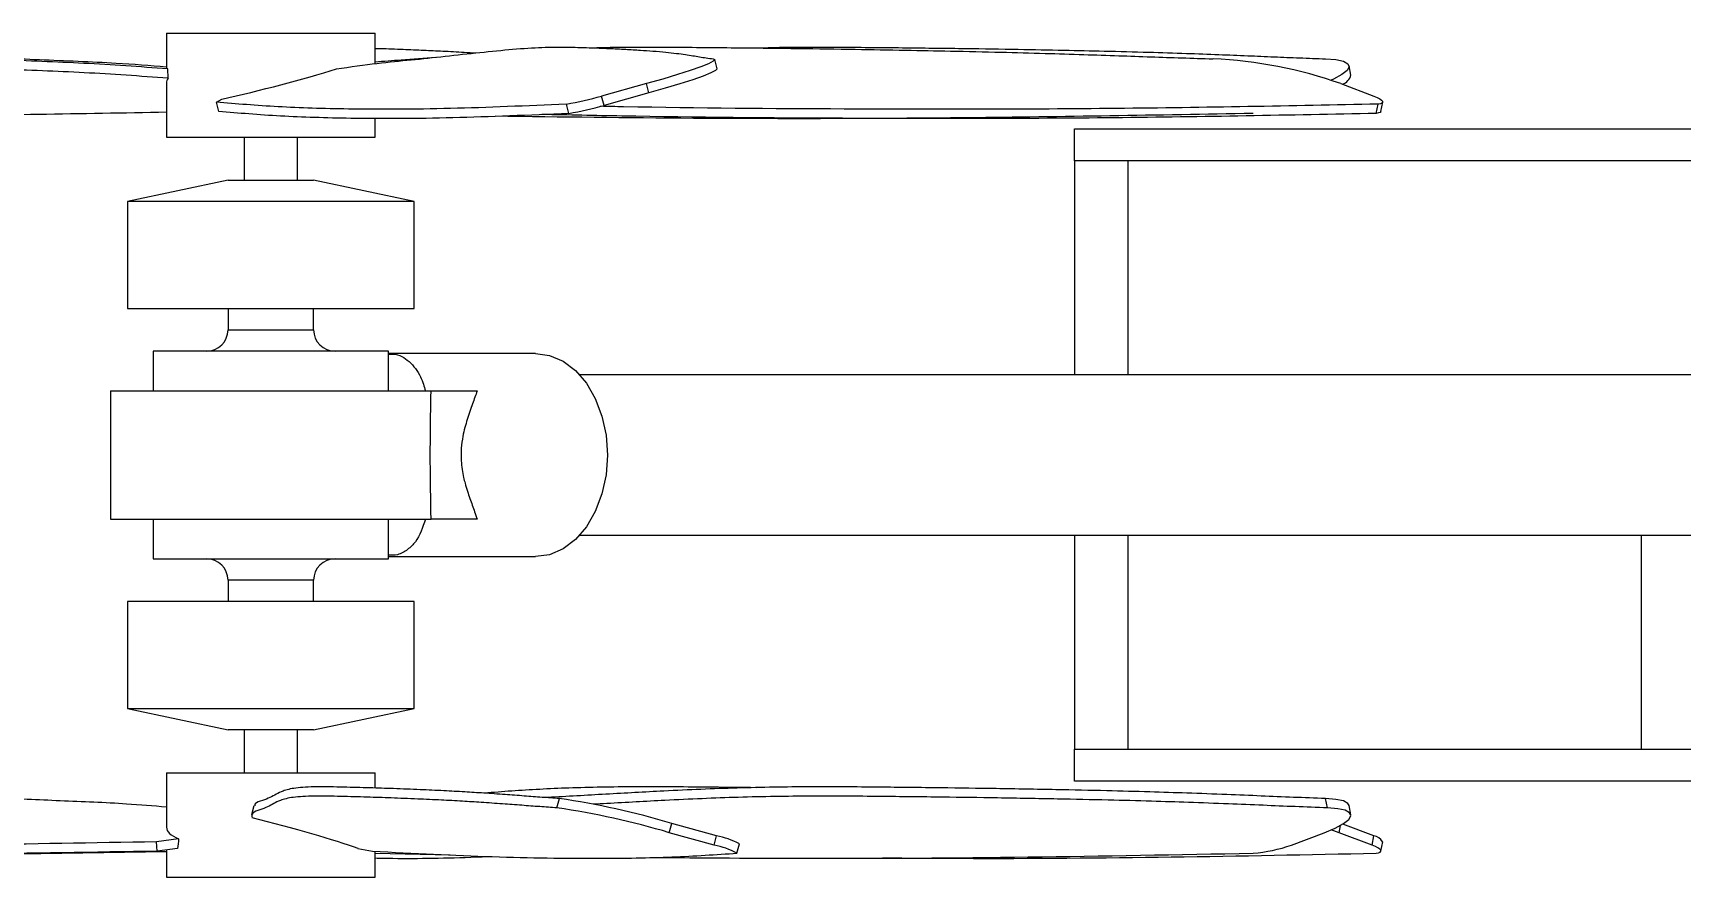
# Model space of a CAD drawing. Header units: millimetres. Extents: x 0 to 297, y 0 to 210.
# Drawn here: x 109.7 to 135.39, y 154.81 to 167.96 of the extents above; entities that cross this region are included whole.
import ezdxf

# ---------------------------------------------------------------- set-up
doc = ezdxf.new("R2010")
doc.units = ezdxf.units.MM

msp = doc.modelspace()

# ---------------------------------------------------------------- linework, layer by layer
at = {"color": 7, "linetype": 'Continuous', "lineweight": 25}
for p, q in [((111.785, 167.962), (111.785, 167.406)), ((111.785, 167.962), (114.559, 167.962)), ((114.559, 167.962), (115.035, 167.962)), ((115.035, 167.485), (115.035, 167.962)), ((120.365, 167.404), (120.327, 167.549)), ((111.811, 167.258), (111.804, 167.404)), ((130.235, 167.307), (130.208, 167.452)), ((111.785, 167.185), (111.785, 166.337)), ((119.263, 167.173), (118.564, 166.979)), ((119.301, 167.028), (118.601, 166.834)), ((119.301, 167.028), (119.263, 167.173)), ((130.082, 167.173), (130.594, 166.979)), ((112.562, 166.885), (112.648, 166.931)), ((112.599, 166.74), (112.562, 166.885)), ((118.052, 166.709), (118.015, 166.854)), ((118.601, 166.834), (118.564, 166.979)), ((130.632, 166.709), (130.659, 166.854)), ((130.704, 166.741), (130.732, 166.886)), ((115.035, 166.337), (115.035, 166.634)), ((111.785, 166.337), (114.559, 166.337)), ((112.993, 166.337), (112.993, 165.671)), ((113.826, 165.671), (113.826, 166.337)), ((114.559, 166.337), (115.035, 166.337)), ((125.928, 165.971), (125.928, 166.471)), ((125.928, 166.471), (135.928, 166.471)), ((125.928, 165.971), (125.928, 162.637)), ((135.928, 165.971), (125.928, 165.971)), ((126.762, 165.971), (126.762, 162.637)), ((112.744, 165.671), (111.176, 165.337)), ((112.744, 165.671), (113.88, 165.671)), ((113.88, 165.671), (114.075, 165.671)), ((115.643, 165.337), (114.075, 165.671)), ((111.176, 165.337), (111.176, 163.671)), ((114.989, 165.337), (111.176, 165.337)), ((115.643, 165.337), (114.989, 165.337)), ((115.643, 163.671), (115.643, 165.337)), ((111.176, 163.671), (114.989, 163.671)), ((112.743, 163.671), (112.743, 163.337)), ((114.076, 163.337), (114.076, 163.671)), ((114.989, 163.671), (115.643, 163.671)), ((112.743, 163.337), (114.076, 163.337)), ((111.576, 163.004), (111.576, 162.387)), ((115.243, 163.004), (111.576, 163.004)), ((115.243, 162.387), (115.243, 163.004)), ((117.534, 162.971), (115.243, 162.971)), ((140.81, 162.637), (118.222, 162.637)), ((110.91, 162.387), (110.91, 160.387)), ((110.91, 162.387), (115.906, 162.387)), ((110.91, 160.387), (115.906, 160.387)), ((111.576, 160.387), (111.576, 159.771)), ((115.243, 159.771), (115.243, 160.387)), ((118.222, 160.137), (140.81, 160.137)), ((125.928, 160.137), (125.928, 156.804)), ((126.762, 160.137), (126.762, 156.804)), ((134.762, 156.804), (134.762, 160.137)), ((115.243, 159.804), (117.534, 159.804)), ((111.576, 159.771), (115.243, 159.771)), ((112.743, 159.437), (112.743, 159.104)), ((114.076, 159.437), (112.743, 159.437)), ((114.076, 159.104), (114.076, 159.437)), ((111.176, 159.104), (111.176, 157.437)), ((114.989, 159.104), (111.176, 159.104)), ((115.643, 159.104), (114.989, 159.104)), ((115.643, 157.437), (115.643, 159.104)), ((111.176, 157.437), (112.744, 157.104)), ((111.176, 157.437), (114.989, 157.437)), ((114.075, 157.104), (115.643, 157.437)), ((114.989, 157.437), (115.643, 157.437)), ((113.88, 157.104), (112.744, 157.104)), ((112.993, 157.104), (112.993, 156.437)), ((113.826, 156.437), (113.826, 157.104)), ((114.075, 157.104), (113.88, 157.104)), ((125.928, 156.304), (125.928, 156.804)), ((125.928, 156.804), (126.762, 156.804)), ((126.762, 156.804), (134.762, 156.804)), ((134.762, 156.804), (135.928, 156.804)), ((111.785, 156.437), (111.785, 155.59)), ((111.785, 156.437), (114.559, 156.437)), ((114.559, 156.437), (115.035, 156.437)), ((115.035, 156.198), (115.035, 156.437)), ((135.928, 156.304), (125.928, 156.304)), ((117.867, 155.89), (117.905, 156.035)), ((129.871, 155.89), (129.843, 156.035)), ((113.145, 155.923), (113.107, 155.779)), ((130.235, 155.782), (130.208, 155.927)), ((119.618, 155.503), (119.655, 155.648)), ((120.318, 155.309), (119.618, 155.503)), ((120.355, 155.454), (119.655, 155.648)), ((120.318, 155.309), (120.355, 155.454)), ((129.31, 155.309), (129.822, 155.503)), ((130.054, 155.503), (129.931, 155.547)), ((130.054, 155.503), (130.076, 155.617)), ((130.566, 155.309), (130.054, 155.503)), ((130.594, 155.454), (130.11, 155.637)), ((130.566, 155.309), (130.594, 155.454)), ((111.974, 155.406), (111.629, 155.36)), ((111.639, 155.215), (111.629, 155.36)), ((111.958, 155.258), (111.639, 155.215)), ((111.785, 155.234), (111.785, 154.812)), ((114.768, 155.258), (114.996, 155.215)), ((115.035, 154.812), (115.035, 155.213)), ((115.035, 155.184), (116.206, 155.159)), ((120.672, 155.184), (120.71, 155.329)), ((130.704, 155.216), (130.732, 155.361)), ((111.785, 154.812), (114.559, 154.812)), ((114.559, 154.812), (115.035, 154.812))]:
    msp.add_line(p, q, dxfattribs=at)
at = {"color": 7, "linetype": 'Continuous', "lineweight": 25, "flags": 128}
for points in [[(120.302, 167.56), (120.328, 167.547), (120.303, 167.522), (120.229, 167.484), (120.108, 167.436), (119.945, 167.379), (119.745, 167.314), (119.515, 167.245), (119.263, 167.173)], [(129.843, 167.56), (130.004, 167.547), (130.121, 167.522), (130.189, 167.484), (130.208, 167.436), (130.176, 167.379), (130.094, 167.314), (129.966, 167.245), (129.928, 167.228)], [(120.365, 167.404), (120.365, 167.402), (120.34, 167.377), (120.266, 167.339), (120.146, 167.291), (119.983, 167.234), (119.783, 167.169), (119.553, 167.1), (119.301, 167.028)], [(130.594, 166.979), (130.645, 166.958), (130.685, 166.937), (130.714, 166.918), (130.729, 166.9), (130.731, 166.884), (130.72, 166.871), (130.696, 166.861), (130.659, 166.854)], [(130.704, 166.741), (130.704, 166.739), (130.693, 166.726), (130.668, 166.716), (130.632, 166.709)], [(117.534, 162.971), (117.753, 162.94), (117.963, 162.85), (118.156, 162.704), (118.326, 162.507), (118.465, 162.267), (118.569, 161.993), (118.632, 161.696), (118.654, 161.387), (118.632, 161.078), (118.569, 160.781), (118.465, 160.508), (118.326, 160.268), (118.156, 160.071), (117.963, 159.925), (117.753, 159.834), (117.534, 159.804)], [(130.208, 155.927), (130.189, 155.959), (130.121, 155.997), (130.004, 156.022), (129.843, 156.035)], [(129.822, 155.503), (129.993, 155.575), (130.122, 155.644), (130.204, 155.709), (130.236, 155.766), (130.217, 155.814), (130.148, 155.852), (130.031, 155.877), (129.871, 155.89)], [(130.632, 155.184), (130.668, 155.191), (130.693, 155.201), (130.704, 155.214), (130.702, 155.23), (130.686, 155.248), (130.658, 155.267), (130.618, 155.288), (130.566, 155.309)]]:
    msp.add_lwpolyline(points, dxfattribs=at)
at = {"color": 7, "linetype": 'Continuous', "lineweight": 25}
for centre, radius, start, end in [((127.772, 160.602), 6.965, 70.6349, 87.3965), ((130.035, 167.354), 0.206, 291.6444, 347.0513), ((117.178, 171.782), 4.998, 279.6345, 286.09), ((117.216, 171.637), 4.998, 279.6345, 286.09), ((112.41, 163.337), 0.333, 270, 0), ((114.41, 163.337), 0.333, 180, 270), ((112.41, 159.437), 0.333, 0, 90), ((114.41, 159.437), 0.333, 90, 180), ((116.076, 143.607), 12.562, 73.4457, 81.6294), ((116.039, 143.462), 12.562, 73.4457, 81.6294), ((120.11, 154.196), 1.282, 62.1031, 78.9781), ((130.563, 155.26), 0.196, 30.8959, 80.9932), ((120.073, 154.051), 1.282, 62.1031, 78.9781), ((128.529, 157.542), 2.365, 274.4803, 289.2717)]:
    msp.add_arc(centre, radius, start, end, dxfattribs=at)
for centre, major_axis, ratio, start_param, end_param in [((113.41, 167.072), (1.625, -0.121), 0.257492, 2.981621, 3.160723), ((113.41, 167.228), (1.625, 0.422), 0.064978, 4.208018, 5.375427), ((113.41, 155.547), (1.625, -0.422), 0.064978, 0.59804, 1.76679), ((113.41, 155.703), (1.625, 0.121), 0.257492, 3.122463, 3.609942), ((113.41, 153.929), (0.467, 7.065), 0.220316, 1.37482, 1.39625)]:
    msp.add_ellipse(centre, major_axis=major_axis, ratio=ratio, start_param=start_param, end_param=end_param, dxfattribs=at)
for points, knots in [([(111.811, 167.258), (111.374, 167.289), (110.501, 167.351), (109.207, 167.395), (107.92, 167.454), (106.637, 167.515), (105.334, 167.568), (103.998, 167.597), (102.62, 167.599), (101.257, 167.588), (99.964, 167.577), (98.814, 167.564), (97.796, 167.551), (96.829, 167.536), (95.915, 167.52), (95.052, 167.501), (94.301, 167.482), (93.631, 167.464), (93.013, 167.446), (92.419, 167.429), (92.025, 167.42), (91.828, 167.415)], [0, 0, 0, 0, 0.063369, 0.126884, 0.189255, 0.25112, 0.313997, 0.379608, 0.447981, 0.52065, 0.585938, 0.643956, 0.695403, 0.740978, 0.791694, 0.835439, 0.873656, 0.907787, 0.939265, 0.969524, 1, 1, 1, 1]), ([(111.804, 167.404), (111.368, 167.435), (110.495, 167.497), (109.202, 167.541), (107.916, 167.599), (106.634, 167.661), (105.331, 167.713), (103.996, 167.742), (102.619, 167.744), (101.257, 167.733), (99.966, 167.722), (98.818, 167.709), (97.801, 167.696), (96.835, 167.681), (95.922, 167.665), (95.06, 167.646), (94.309, 167.627), (93.64, 167.609), (93.023, 167.591), (92.429, 167.574), (92.035, 167.565), (91.838, 167.56)], [0, 0, 0, 0, 0.063389, 0.126913, 0.189285, 0.251167, 0.314076, 0.379736, 0.448131, 0.520772, 0.586022, 0.644009, 0.695432, 0.740988, 0.791687, 0.835423, 0.873637, 0.907769, 0.939251, 0.969517, 1, 1, 1, 1]), ([(111.785, 167.431), (111.526, 167.452), (110.89, 167.503), (109.806, 167.54), (108.635, 167.599), (107.47, 167.661), (106.269, 167.713), (104.99, 167.742), (103.616, 167.744), (102.234, 167.733), (100.921, 167.722), (99.748, 167.709), (98.706, 167.696), (97.711, 167.681), (96.766, 167.665), (95.868, 167.646), (95.081, 167.627), (94.376, 167.609), (93.725, 167.591), (93.099, 167.574), (92.687, 167.565), (92.48, 167.56)], [0, 0, 0, 0, 0.044248, 0.10907, 0.172717, 0.235863, 0.300058, 0.36706, 0.436853, 0.510979, 0.577562, 0.636734, 0.689207, 0.735695, 0.78743, 0.832059, 0.871055, 0.905884, 0.93801, 0.968894, 1, 1, 1, 1]), ([(114.431, 167.404), (114.651, 167.435), (115.091, 167.497), (115.584, 167.541), (116.125, 167.599), (116.674, 167.661), (117.198, 167.713), (117.655, 167.742), (118.028, 167.744), (118.358, 167.733), (118.666, 167.722), (118.931, 167.709), (119.16, 167.696), (119.369, 167.681), (119.558, 167.665), (119.726, 167.646), (119.865, 167.627), (119.982, 167.609), (120.089, 167.591), (120.192, 167.574), (120.265, 167.565), (120.302, 167.56)], [0, 0, 0, 0, 0.063389, 0.126913, 0.189285, 0.251167, 0.314076, 0.379736, 0.448131, 0.520772, 0.586022, 0.644009, 0.695432, 0.740988, 0.791687, 0.835423, 0.873637, 0.907769, 0.939251, 0.969517, 1, 1, 1, 1]), ([(115.035, 167.723), (115.062, 167.723), (115.206, 167.718), (115.458, 167.709), (115.781, 167.696), (116.098, 167.681), (116.367, 167.667), (116.544, 167.656), (116.605, 167.652)], [0, 0, 0, 0, 0.056719, 0.292471, 0.501535, 0.686749, 0.892873, 1, 1, 1, 1]), ([(115.035, 167.515), (115.17, 167.524), (115.488, 167.547), (115.802, 167.571), (115.983, 167.584)], [0, 0, 0, 0, 0.423368, 1, 1, 1, 1]), ([(118.398, 167.731), (118.458, 167.733), (118.821, 167.746), (119.587, 167.742), (120.613, 167.734), (121.597, 167.722), (122.479, 167.709), (123.268, 167.696), (124.025, 167.681), (124.749, 167.665), (125.442, 167.646), (126.055, 167.627), (126.606, 167.609), (127.117, 167.591), (127.608, 167.574), (127.928, 167.565), (128.088, 167.56)], [0, 0, 0, 0, 0.0212658, 0.1291884, 0.2438112, 0.3467707, 0.4382702, 0.5194117, 0.5912966, 0.6712966, 0.7403085, 0.8006081, 0.8544651, 0.9041425, 0.9518999, 1, 1, 1, 1]), ([(120.966, 167.729), (121.068, 167.732), (121.531, 167.746), (122.303, 167.742), (123.283, 167.733), (124.205, 167.722), (125.022, 167.709), (125.741, 167.696), (126.42, 167.681), (127.056, 167.665), (127.651, 167.646), (128.164, 167.627), (128.618, 167.609), (129.036, 167.591), (129.439, 167.574), (129.708, 167.565), (129.843, 167.56)], [0, 0, 0, 0, 0.030177, 0.137117, 0.250697, 0.352719, 0.443385, 0.523788, 0.595018, 0.67429, 0.742673, 0.802424, 0.85579, 0.905015, 0.952338, 1, 1, 1, 1]), ([(91.544, 166.709), (93.51, 166.682), (97.438, 166.628), (102.848, 166.624), (107.631, 166.658), (110.455, 166.708), (111.785, 166.732)], [0, 0, 0, 0, 0.287348, 0.574192, 0.799494, 1, 1, 1, 1]), ([(118.015, 166.854), (117.398, 166.827), (116.165, 166.773), (114.703, 166.769), (113.496, 166.805), (112.873, 166.858), (112.562, 166.885)], [0, 0, 0, 0, 0.280354, 0.560215, 0.780034, 1, 1, 1, 1]), ([(118.052, 166.709), (117.435, 166.682), (116.203, 166.628), (114.74, 166.624), (113.533, 166.66), (112.91, 166.713), (112.599, 166.74)], [0, 0, 0, 0, 0.280354, 0.560215, 0.780034, 1, 1, 1, 1]), ([(130.659, 166.854), (129.311, 166.827), (126.617, 166.772), (122.662, 166.772), (119.964, 166.79), (118.667, 166.817), (118.547, 166.82)], [0, 0, 0, 0, 0.349383, 0.698154, 0.972096, 1, 1, 1, 1]), ([(128.714, 166.709), (127.224, 166.682), (124.245, 166.629), (120.325, 166.621), (117.933, 166.652), (116.911, 166.666)], [0, 0, 0, 0, 0.36472, 0.7288, 1, 1, 1, 1]), ([(130.632, 166.709), (129.283, 166.682), (126.589, 166.628), (122.637, 166.626), (119.646, 166.65), (118.05, 166.684), (117.634, 166.693)], [0, 0, 0, 0, 0.326904, 0.653234, 0.909551, 1, 1, 1, 1]), ([(115.243, 162.955), (115.265, 162.957), (115.398, 162.968), (115.578, 162.85), (115.719, 162.67), (115.787, 162.499), (115.808, 162.422), (115.818, 162.387)], [0, 0, 0, 0, 0.068233, 0.40524, 0.759211, 0.892679, 1, 1, 1, 1]), ([(115.906, 160.387), (115.906, 160.419), (115.902, 160.685), (115.894, 161.095), (115.895, 161.739), (115.902, 162.129), (115.906, 162.387)], [0, 0, 0, 0, 0.0493631, 0.4094146, 0.6093344, 1, 1, 1, 1]), ([(115.906, 162.387), (115.918, 162.387), (115.941, 162.387), (116.049, 162.387), (116.207, 162.387), (116.399, 162.387), (116.556, 162.387), (116.624, 162.387)], [0, 0, 0, 0, 0.19536, 0.395488, 0.61125, 0.831529, 1, 1, 1, 1]), ([(116.624, 162.387), (116.601, 162.321), (116.555, 162.187), (116.471, 161.956), (116.405, 161.722), (116.373, 161.496), (116.371, 161.269), (116.401, 161.083), (116.451, 160.888), (116.512, 160.704), (116.578, 160.525), (116.611, 160.426), (116.624, 160.387)], [0, 0, 0, 0, 0.131407, 0.264963, 0.386847, 0.459281, 0.533795, 0.638798, 0.679815, 0.799875, 0.923276, 1, 1, 1, 1]), ([(115.818, 160.387), (115.775, 160.259), (115.71, 160.067), (115.543, 159.91), (115.408, 159.825), (115.291, 159.826), (115.243, 159.827)], [0, 0, 0, 0, 0.422845, 0.632364, 0.849539, 1, 1, 1, 1]), ([(116.624, 160.387), (116.531, 160.387), (116.343, 160.387), (116.138, 160.387), (115.985, 160.387), (115.921, 160.387), (115.909, 160.387), (115.906, 160.387)], [0, 0, 0, 0, 0.233449, 0.474204, 0.703204, 0.938597, 1, 1, 1, 1]), ([(92.48, 156.035), (92.737, 156.041), (93.253, 156.053), (94.05, 156.075), (94.907, 156.098), (95.794, 156.119), (96.734, 156.139), (97.744, 156.157), (98.913, 156.174), (100.157, 156.189), (101.475, 156.202), (102.845, 156.213), (104.297, 156.221), (105.737, 156.205), (106.997, 156.158), (108.104, 156.103), (109.108, 156.05), (110.131, 156.003), (111.048, 155.968), (111.579, 155.924), (111.785, 155.907)], [0, 0, 0, 0, 0.03871, 0.077639, 0.119624, 0.167503, 0.211111, 0.261501, 0.320061, 0.388181, 0.450496, 0.520525, 0.596691, 0.672218, 0.743758, 0.798514, 0.853124, 0.908534, 0.964649, 1, 1, 1, 1]), ([(117.905, 156.035), (117.816, 156.041), (117.637, 156.053), (117.351, 156.075), (117.044, 156.098), (116.735, 156.119), (116.417, 156.139), (116.087, 156.157), (115.716, 156.174), (115.333, 156.189), (114.936, 156.202), (114.532, 156.213), (114.116, 156.221), (113.783, 156.205), (113.604, 156.158), (113.492, 156.103), (113.401, 156.05), (113.283, 156.003), (113.159, 155.971), (113.162, 155.931), (113.163, 155.919)], [0, 0, 0, 0, 0.039052, 0.078325, 0.12068, 0.168982, 0.212976, 0.263811, 0.322888, 0.391609, 0.454474, 0.525121, 0.60196, 0.678155, 0.750327, 0.805566, 0.860658, 0.916558, 0.973168, 1, 1, 1, 1]), ([(120.98, 156.204), (120.716, 156.207), (120.077, 156.214), (119.078, 156.221), (118.055, 156.205), (117.298, 156.163), (116.879, 156.13), (116.738, 156.119)], [0, 0, 0, 0, 0.171459, 0.414624, 0.655751, 0.884147, 1, 1, 1, 1]), ([(129.843, 156.035), (129.675, 156.041), (129.338, 156.053), (128.828, 156.075), (128.277, 156.098), (127.7, 156.119), (127.077, 156.139), (126.398, 156.157), (125.6, 156.174), (124.739, 156.189), (123.817, 156.202), (122.852, 156.213), (121.816, 156.221), (120.708, 156.205), (119.628, 156.158), (118.633, 156.103), (118.014, 156.066), (117.707, 156.05), (117.696, 156.049)], [0, 0, 0, 0, 0.045277, 0.09081, 0.139917, 0.195918, 0.246924, 0.305862, 0.374355, 0.454031, 0.526917, 0.608825, 0.697911, 0.786251, 0.869927, 0.933971, 0.997845, 1, 1, 1, 1]), ([(117.867, 155.89), (117.778, 155.896), (117.6, 155.908), (117.313, 155.93), (117.006, 155.953), (116.697, 155.974), (116.379, 155.994), (116.048, 156.012), (115.677, 156.029), (115.293, 156.044), (114.896, 156.057), (114.491, 156.068), (114.075, 156.076), (113.743, 156.06), (113.565, 156.013), (113.454, 155.957), (113.363, 155.904), (113.241, 155.858), (113.104, 155.816), (113.115, 155.761), (113.12, 155.733)], [0, 0, 0, 0, 0.037922, 0.07606, 0.117197, 0.164116, 0.206855, 0.256247, 0.313652, 0.380434, 0.441528, 0.510188, 0.584826, 0.658786, 0.728843, 0.782477, 0.83598, 0.890276, 0.94525, 1, 1, 1, 1]), ([(129.871, 155.89), (129.703, 155.896), (129.365, 155.908), (128.855, 155.93), (128.304, 155.953), (127.726, 155.974), (127.102, 155.994), (126.422, 156.012), (125.623, 156.029), (124.761, 156.044), (123.838, 156.057), (122.872, 156.068), (121.834, 156.076), (120.726, 156.06), (119.645, 156.013), (118.88, 155.97), (118.508, 155.949), (118.439, 155.945)], [0, 0, 0, 0, 0.047714, 0.0957, 0.147459, 0.206493, 0.260268, 0.322413, 0.394641, 0.478667, 0.555537, 0.641925, 0.735836, 0.828893, 0.91704, 0.984524, 1, 1, 1, 1]), ([(111.629, 155.36), (109.662, 155.327), (105.729, 155.261), (100.307, 155.242), (95.339, 155.262), (92.335, 155.307), (90.832, 155.329)], [0, 0, 0, 0, 0.279917, 0.559681, 0.779662, 1, 1, 1, 1]), ([(111.639, 155.215), (109.672, 155.182), (105.739, 155.117), (100.317, 155.097), (95.349, 155.117), (92.345, 155.162), (90.842, 155.184)], [0, 0, 0, 0, 0.279917, 0.559681, 0.779662, 1, 1, 1, 1]), ([(111.785, 155.207), (110.046, 155.178), (106.404, 155.115), (101.188, 155.097), (96.179, 155.117), (93.09, 155.162), (91.544, 155.184)], [0, 0, 0, 0, 0.261976, 0.54871, 0.774172, 1, 1, 1, 1]), ([(114.996, 155.215), (115.633, 155.182), (116.906, 155.117), (118.425, 155.097), (119.687, 155.117), (120.344, 155.162), (120.672, 155.184)], [0, 0, 0, 0, 0.279917, 0.559681, 0.779662, 1, 1, 1, 1]), ([(119.319, 155.119), (120.143, 155.112), (122.059, 155.096), (125.196, 155.119), (127.541, 155.162), (128.714, 155.184)], [0, 0, 0, 0, 0.274098, 0.636754, 1, 1, 1, 1]), ([(122.938, 155.111), (123.343, 155.108), (124.885, 155.097), (127.456, 155.119), (129.573, 155.162), (130.632, 155.184)], [0, 0, 0, 0, 0.151072, 0.575191, 1, 1, 1, 1]), ([(115.035, 155.109), (115.126, 155.107), (115.599, 155.097), (116.195, 155.108), (116.733, 155.13), (116.792, 155.133)], [0, 0, 0, 0, 0.177133, 0.910069, 1, 1, 1, 1])]:
    msp.add_open_spline(points, degree=3, knots=knots, dxfattribs=at)

doc.saveas('drawing.dxf')
